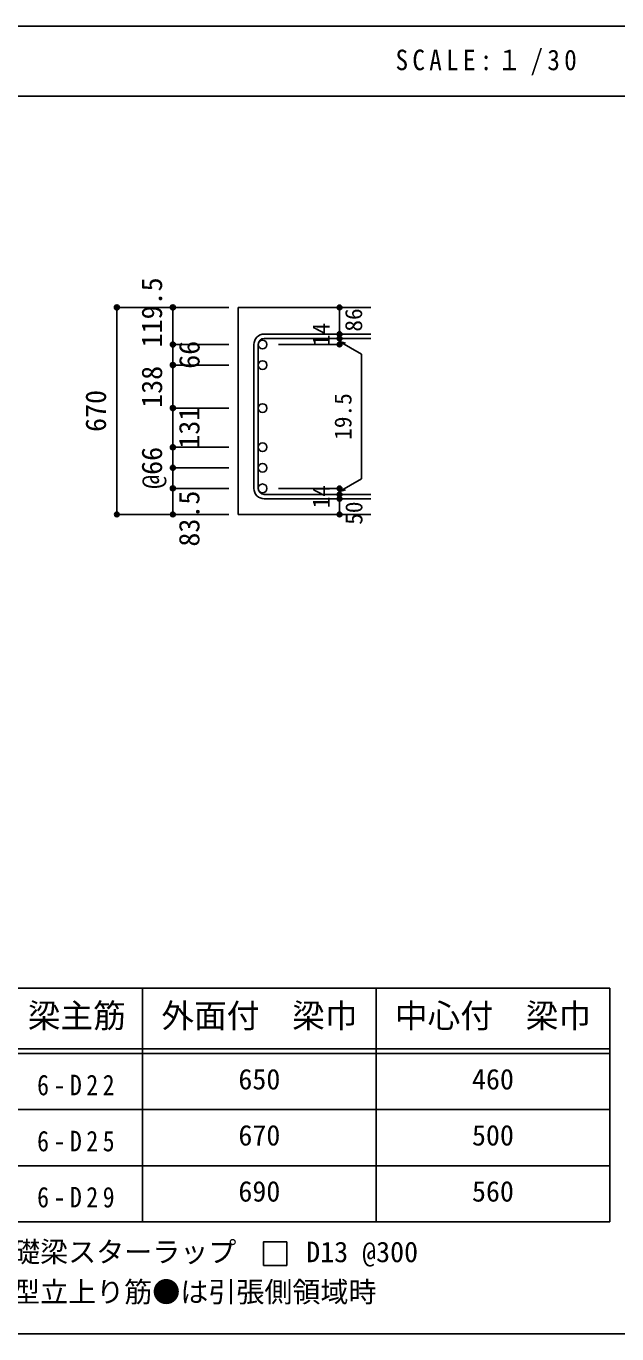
# Model space of a CAD drawing. Units: millimetres at full size, sheet at 1:30, with parts at other scales. Extents: x -5973 to 5954, y -4195 to 4201.
# Drawn here: x 1736 to 3633, y 3 to 4201 of the extents above; entities that cross this region are included whole.
import ezdxf
from ezdxf.enums import TextEntityAlignment as Align

# ---------------------------------------------------------------- set-up
doc = ezdxf.new("R2010")
doc.units = ezdxf.units.MM
doc.header["$LTSCALE"] = 30
doc.header["$PDMODE"] = 32
doc.header["$PDSIZE"] = 15
for name, color, linetype in [('0-1_躯体線', 4, 'Continuous'), ('0-5_基礎梁筋', 7, 'Continuous'), ('0-6_スタラップ筋', 7, 'Continuous'), ('0-D_寸法', 4, 'Continuous'), ('6-7_文字', 7, 'Continuous'), ('6-E_枠', 7, 'Continuous'), ('F-0_枠', 6, 'Continuous')]:
    doc.layers.add(name, color=color, linetype=linetype)
doc.styles.add('ＭＳ ゴシック', font='')
doc.styles.get('ＭＳ ゴシック').set_extended_font_data('MS Gothic')

msp = doc.modelspace()

# ---------------------------------------------------------------- linework, layer by layer
at = {"layer": '0-1_躯体線', "color": 2}
for p, q in [((2842.44, 3298.3), (2417.44, 3298.3)), ((2417.44, 3298.3), (2417.44, 2633.8)), ((2842.44, 2633.8), (2417.44, 2633.8))]:
    msp.add_line(p, q, dxfattribs=at)
at = {"layer": '0-5_基礎梁筋', "color": 3}
for centre in [(2495.44, 3179.1), (2495.44, 3113.1), (2495.44, 2975.1), (2495.44, 2849.3), (2495.44, 2783.3), (2495.44, 2717.3)]:
    msp.add_circle(centre, 14, dxfattribs=at)
at = {"layer": '0-5_基礎梁筋'}
for p in [(2027.44, 3298.3), (2027.44, 2633.8)]:
    msp.add_point(p, dxfattribs=at)
at = {"layer": '0-6_スタラップ筋'}
for p, q in [((2842.44, 3212.6), (2500.94, 3212.6)), ((2842.44, 3198.6), (2500.94, 3198.6)), ((2467.44, 3179.1), (2467.44, 2717.3)), ((2481.44, 3179.1), (2481.44, 2717.3)), ((2842.44, 2697.8), (2500.94, 2697.8)), ((2842.44, 2683.8), (2500.94, 2683.8))]:
    msp.add_line(p, q, dxfattribs=at)
for centre, radius, start, end in [((2500.94, 3179.1), 33.5, 90, 180), ((2500.94, 3179.1), 19.5, 90, 180), ((2500.94, 2717.3), 33.5, 180, 270), ((2500.94, 2717.3), 19.5, 180, 270)]:
    msp.add_arc(centre, radius, start, end, dxfattribs=at)
at = {"layer": '0-D_寸法'}
for p, q in [((2027.44, 3298.3), (2207.44, 3298.3)), ((2027.44, 3298.3), (2207.44, 3298.3)), ((2027.44, 2633.8), (2027.44, 3298.3)), ((2207.44, 3179.1), (2207.44, 3298.3)), ((2207.44, 3298.3), (2387.44, 3298.3)), ((2207.44, 3298.3), (2387.44, 3298.3)), ((2742.44, 3198.6), (2742.44, 3212.6)), ((2742.44, 3198.6), (2742.44, 3179.1)), ((2207.44, 3179.1), (2387.44, 3179.1)), ((2207.44, 3179.1), (2207.44, 3113.1)), ((2742.44, 3179.1), (2546.35, 3179.1)), ((2742.44, 3188.85), (2761.76, 3183.68)), ((2742.44, 3188.85), (2812.5, 3148.4)), ((2207.44, 3113.1), (2387.44, 3113.1)), ((2207.44, 3113.1), (2387.44, 3113.1)), ((2207.44, 3113.1), (2207.44, 2975.1)), ((2812.5, 3148.4), (2812.5, 2748)), ((2207.44, 2975.1), (2387.44, 2975.1)), ((2207.44, 2975.1), (2387.44, 2975.1)), ((2207.44, 2975.1), (2207.44, 2717.3)), ((2207.44, 2849.3), (2387.44, 2849.3)), ((2207.44, 2783.3), (2387.44, 2783.3)), ((2742.44, 2707.55), (2812.5, 2748)), ((2207.44, 2717.3), (2387.44, 2717.3)), ((2207.44, 2717.3), (2207.44, 2633.8)), ((2742.44, 2717.3), (2546.35, 2717.3)), ((2742.44, 2697.8), (2742.44, 2717.3)), ((2742.44, 2707.55), (2761.76, 2712.73)), ((2742.44, 2683.8), (2742.44, 2697.8)), ((2742.44, 2633.8), (2742.44, 2683.8)), ((2027.44, 2633.8), (2207.44, 2633.8)), ((2207.44, 2633.8), (2387.44, 2633.8))]:
    msp.add_line(p, q, dxfattribs=at)
msp.add_lwpolyline([(2742.44, 3298.3), (2742.44, 3212.6), (2742.44, 3298.3)], dxfattribs=at)
for centre, radius in [((2027.44, 3298.3), 8), ((2027.44, 3298.3), 7.2), ((2027.44, 3298.3), 6.4), ((2027.44, 3298.3), 5.6), ((2027.44, 3298.3), 4.8), ((2027.44, 3298.3), 4), ((2027.44, 3298.3), 3.2), ((2027.44, 3298.3), 2.4), ((2027.44, 3298.3), 1.6), ((2027.44, 3298.3), 0.8), ((2207.44, 3298.3), 8), ((2207.44, 3298.3), 7.2), ((2207.44, 3298.3), 6.4), ((2207.44, 3298.3), 5.6), ((2207.44, 3298.3), 4.8), ((2207.44, 3298.3), 4), ((2207.44, 3298.3), 3.2), ((2207.44, 3298.3), 2.4), ((2207.44, 3298.3), 1.6), ((2207.44, 3298.3), 0.8), ((2742.44, 3298.3), 4), ((2742.44, 3298.3), 3.6), ((2742.44, 3298.3), 3.2), ((2742.44, 3298.3), 2.8), ((2742.44, 3298.3), 2.4), ((2742.44, 3298.3), 2), ((2742.44, 3298.3), 1.6), ((2742.44, 3298.3), 1.2), ((2742.44, 3298.3), 0.8), ((2742.44, 3298.3), 0.4), ((2742.44, 3212.6), 4), ((2742.44, 3198.6), 4), ((2742.44, 3212.6), 3.6), ((2742.44, 3198.6), 3.6), ((2742.44, 3212.6), 3.2), ((2742.44, 3198.6), 3.2), ((2742.44, 3212.6), 2.8), ((2742.44, 3198.6), 2.8), ((2742.44, 3212.6), 2.4), ((2742.44, 3198.6), 2.4), ((2742.44, 3212.6), 2), ((2742.44, 3198.6), 2), ((2742.44, 3212.6), 1.6), ((2742.44, 3198.6), 1.6), ((2742.44, 3212.6), 1.2), ((2742.44, 3198.6), 1.2), ((2742.44, 3212.6), 0.8), ((2742.44, 3198.6), 0.8), ((2742.44, 3212.6), 0.4), ((2742.44, 3198.6), 0.4), ((2207.44, 3179.1), 8), ((2207.44, 3179.1), 7.2), ((2207.44, 3179.1), 6.4), ((2207.44, 3179.1), 5.6), ((2207.44, 3179.1), 4.8), ((2207.44, 3179.1), 4), ((2207.44, 3179.1), 3.2), ((2207.44, 3179.1), 2.4), ((2207.44, 3179.1), 1.6), ((2207.44, 3179.1), 0.8), ((2742.44, 3179.1), 4), ((2742.44, 3179.1), 3.6), ((2742.44, 3179.1), 3.2), ((2742.44, 3179.1), 2.8), ((2742.44, 3179.1), 2.4), ((2742.44, 3179.1), 2), ((2742.44, 3179.1), 1.6), ((2742.44, 3179.1), 1.2), ((2742.44, 3179.1), 0.8), ((2742.44, 3179.1), 0.4), ((2207.44, 3113.1), 8), ((2207.44, 3113.1), 7.2), ((2207.44, 3113.1), 6.4), ((2207.44, 3113.1), 5.6), ((2207.44, 3113.1), 4.8), ((2207.44, 3113.1), 4), ((2207.44, 3113.1), 3.2), ((2207.44, 3113.1), 2.4), ((2207.44, 3113.1), 1.6), ((2207.44, 3113.1), 0.8), ((2207.44, 2975.1), 8), ((2207.44, 2975.1), 7.2), ((2207.44, 2975.1), 6.4), ((2207.44, 2975.1), 5.6), ((2207.44, 2975.1), 4.8), ((2207.44, 2975.1), 4), ((2207.44, 2975.1), 3.2), ((2207.44, 2975.1), 2.4), ((2207.44, 2975.1), 1.6), ((2207.44, 2975.1), 0.8), ((2207.44, 2849.3), 8), ((2207.44, 2849.3), 7.2), ((2207.44, 2849.3), 6.4), ((2207.44, 2849.3), 5.6), ((2207.44, 2849.3), 4.8), ((2207.44, 2849.3), 4), ((2207.44, 2849.3), 3.2), ((2207.44, 2849.3), 2.4), ((2207.44, 2849.3), 1.6), ((2207.44, 2849.3), 0.8), ((2207.44, 2783.3), 8), ((2207.44, 2783.3), 7.2), ((2207.44, 2783.3), 6.4), ((2207.44, 2783.3), 5.6), ((2207.44, 2783.3), 4.8), ((2207.44, 2783.3), 4), ((2207.44, 2783.3), 3.2), ((2207.44, 2783.3), 2.4), ((2207.44, 2783.3), 1.6), ((2207.44, 2783.3), 0.8), ((2207.44, 2717.3), 8), ((2207.44, 2717.3), 7.2), ((2207.44, 2717.3), 6.4), ((2207.44, 2717.3), 5.6), ((2207.44, 2717.3), 4.8), ((2207.44, 2717.3), 4), ((2207.44, 2717.3), 3.2), ((2207.44, 2717.3), 2.4), ((2207.44, 2717.3), 1.6), ((2207.44, 2717.3), 0.8), ((2742.44, 2717.3), 4), ((2742.44, 2697.8), 4), ((2742.44, 2683.8), 4), ((2742.44, 2717.3), 3.6), ((2742.44, 2697.8), 3.6), ((2742.44, 2683.8), 3.6), ((2742.44, 2717.3), 3.2), ((2742.44, 2697.8), 3.2), ((2742.44, 2683.8), 3.2), ((2742.44, 2717.3), 2.8), ((2742.44, 2697.8), 2.8), ((2742.44, 2717.3), 2.4), ((2742.44, 2697.8), 2.4), ((2742.44, 2717.3), 2), ((2742.44, 2697.8), 2), ((2742.44, 2717.3), 1.6), ((2742.44, 2697.8), 1.6), ((2742.44, 2717.3), 1.2), ((2742.44, 2697.8), 1.2), ((2742.44, 2717.3), 0.8), ((2742.44, 2697.8), 0.8), ((2742.44, 2717.3), 0.4), ((2742.44, 2697.8), 0.4), ((2742.44, 2683.8), 2.8), ((2742.44, 2683.8), 2.4), ((2742.44, 2683.8), 2), ((2742.44, 2683.8), 1.6), ((2742.44, 2683.8), 1.2), ((2742.44, 2683.8), 0.8), ((2742.44, 2683.8), 0.4), ((2027.44, 2633.8), 7.2), ((2027.44, 2633.8), 6.4), ((2027.44, 2633.8), 5.6), ((2027.44, 2633.8), 4.8), ((2027.44, 2633.8), 4), ((2027.44, 2633.8), 3.2), ((2027.44, 2633.8), 2.4), ((2027.44, 2633.8), 1.6), ((2027.44, 2633.8), 0.8), ((2207.44, 2633.8), 7.2), ((2207.44, 2633.8), 6.4), ((2207.44, 2633.8), 5.6), ((2207.44, 2633.8), 4.8), ((2207.44, 2633.8), 4), ((2207.44, 2633.8), 3.2), ((2207.44, 2633.8), 2.4), ((2207.44, 2633.8), 1.6), ((2207.44, 2633.8), 0.8), ((2742.44, 2633.8), 4), ((2742.44, 2633.8), 3.6), ((2742.44, 2633.8), 3.2), ((2742.44, 2633.8), 2.8), ((2742.44, 2633.8), 2.4), ((2742.44, 2633.8), 2), ((2742.44, 2633.8), 1.6), ((2742.44, 2633.8), 1.2), ((2742.44, 2633.8), 0.8), ((2742.44, 2633.8), 0.4)]:
    msp.add_circle(centre, radius, dxfattribs=at)
at = {"layer": '0-D_寸法', "color": 7}
for p in [(2027.44, 3298.3), (2207.44, 3298.3), (2742.44, 3298.3), (2742.44, 3212.6), (2742.44, 3198.6), (2207.44, 3179.1), (2207.44, 3179.1), (2742.44, 3179.1), (2207.44, 3113.1), (2207.44, 3113.1), (2207.44, 2975.1), (2207.44, 2975.1), (2207.44, 2849.3), (2207.44, 2849.3), (2207.44, 2849.3), (2207.44, 2783.3), (2207.44, 2783.3), (2207.44, 2783.3), (2207.44, 2717.3), (2207.44, 2717.3), (2207.44, 2717.3), (2742.44, 2717.3), (2742.44, 2717.3), (2742.44, 2697.8), (2742.44, 2683.8), (2027.44, 2633.8), (2207.44, 2633.8), (2742.44, 2633.8)]:
    msp.add_point(p, dxfattribs=at)
at = {"layer": '6-7_文字'}
msp.add_lwpolyline([(2497.93, 222.88), (2572.93, 222.88), (2572.93, 297.88), (2497.93, 297.88)], close=True, dxfattribs=at)
at = {"layer": '6-E_枠', "color": 3}
for p, q in [((1447.71, 1112.77), (3610.24, 1112.77)), ((3610.24, 1112.77), (3610.24, 362.77)), ((1447.71, 362.77), (3610.24, 362.77))]:
    msp.add_line(p, q, dxfattribs=at)
at = {"layer": '6-E_枠'}
for p, q in [((2110.24, 1112.77), (2110.24, 362.77)), ((2860.24, 1112.77), (2860.24, 362.77)), ((1447.71, 917.77), (3610.24, 917.77)), ((1447.71, 902.77), (3610.24, 902.77)), ((1447.71, 722.77), (3610.24, 722.77)), ((1447.71, 542.77), (3610.24, 542.77))]:
    msp.add_line(p, q, dxfattribs=at)
at = {"layer": 'F-0_枠'}
msp.add_line((-5972.88, 4201.15), (5954.1, 4201.15), dxfattribs=at)
at = {"layer": 'F-0_枠', "color": 2}
for p, q in [((-5972.88, 3976.15), (3723.6, 3976.15)), ((3723.6, 2.95), (-5972.88, 2.95))]:
    msp.add_line(p, q, dxfattribs=at)

# ---------------------------------------------------------------- texts
at = {"layer": '0-D_寸法', "style": 'ＭＳ ゴシック'}
for s, height, p in [('119.5', 65.98, (2192.44, 3169.95)), ('86', 54.99, (2831.54, 3220.39)), ('14', 54.99, (2727.21, 3173.94)), ('66', 65.98, (2312.88, 3101.18)), ('138', 65.98, (2192.6, 2975.86)), ('670', 65.98, (2012.44, 2898.55)), ('19.5', 54.99, (2797.5, 2873.2)), ('131', 65.98, (2312.47, 2844.73)), ('@66', 65.98, (2192.44, 2715.8)), ('83.5', 65.98, (2312.44, 2530.3)), ('14', 54.99, (2727.18, 2653.12)), ('50', 54.99, (2832.44, 2600.3))]:
    msp.add_text(s, height=height, rotation=90, dxfattribs=at).set_placement(p, align=Align.BOTTOM_LEFT)
at = {"layer": '6-7_文字', "color": 2, "style": 'ＭＳ ゴシック'}
for s, p in [('梁主筋', (1741.48, 962.77)), ('外面付\u3000梁巾', (2170.24, 962.77)), ('中心付\u3000梁巾', (2920.24, 962.77))]:
    msp.add_text(s, height=76.98, dxfattribs=at).set_placement(p, align=Align.BOTTOM_LEFT)
at = {"layer": '6-7_文字', "style": 'ＭＳ ゴシック'}
for s, p in [('650', (2417.74, 767.77)), ('460', (3167.74, 767.77)), ('670', (2417.74, 587.77)), ('500', (3167.74, 587.77)), ('690', (2417.74, 407.77)), ('560', (3167.74, 407.77)), ('※ 基礎梁スターラップ     D13 @300', (1466.27, 213.19)), ('※ 柱型立上り筋●は引張側領域時', (1466.27, 84.68))]:
    msp.add_text(s, height=65.98, dxfattribs=at).set_placement(p, align=Align.BOTTOM_LEFT)
at = {"layer": '6-7_文字', "color": 2, "insert": (2922.26, 4043.65), "char_height": 65.98, "attachment_point": 7, "style": 'ＭＳ ゴシック'}
msp.add_mtext('\\T1.34;\\W0.9;SCALE:１/30', dxfattribs=at)
at = {"layer": '6-7_文字', "char_height": 65.98, "attachment_point": 7, "style": 'ＭＳ ゴシック'}
for s, insert in [('\\T1.38;\\W0.85;6-D22', (1771.48, 767.77)), ('\\T1.38;\\W0.85;6-D25', (1771.48, 587.77)), ('\\T1.38;\\W0.85;6-D29', (1771.48, 407.77))]:
    msp.add_mtext(s, dxfattribs=dict(at, insert=insert))

doc.saveas('drawing.dxf')
